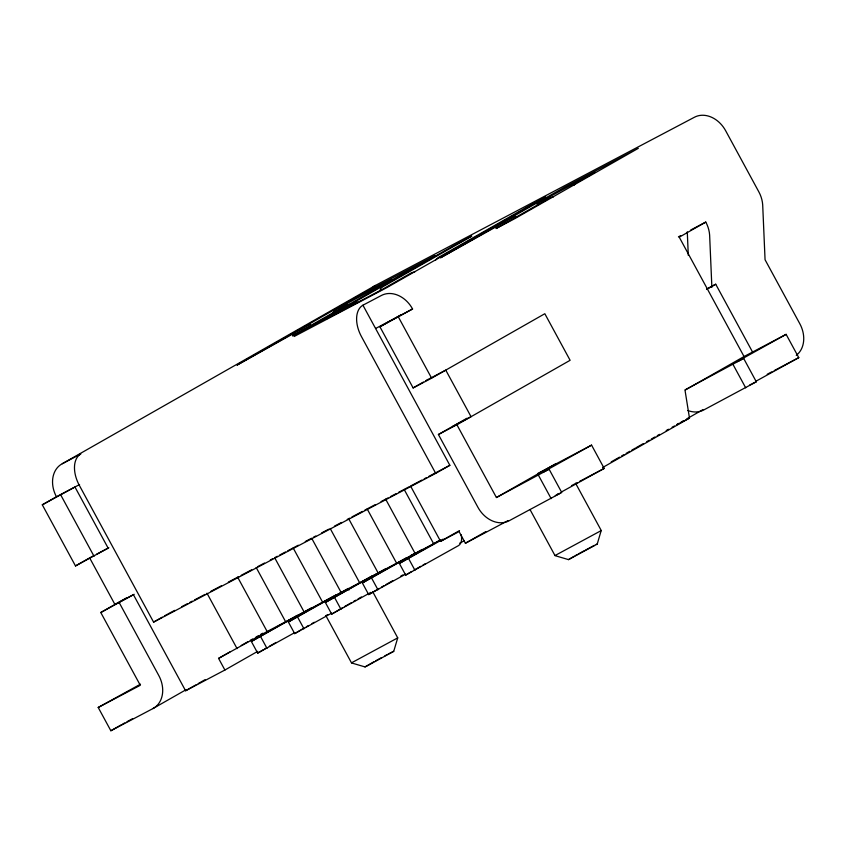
<?xml version="1.0" encoding="UTF-8"?>
<svg xmlns="http://www.w3.org/2000/svg" width="846" height="846" viewBox="0 0 846 846"><rect width="100%" height="100%" fill="white"/><g stroke="black" fill="none" stroke-linecap="round" stroke-linejoin="round"><path stroke-width="1.27" d="M325.922 615.761L351.534 662.947L365.017 666.912L367.894 665.495L393.728 651.325L397.726 637.873L372.716 591.724M530.051 509.62L555.039 555.653L568.512 559.618L596.261 544.634L597.234 544.031L601.22 530.463L575.597 483.278M185.676 689.934L152.936 708.578L110.858 730.754L98.21 707.468L140.478 684.181M110.858 730.754L121.475 724.715M466.992 418.231L438.408 434.506L477.916 507.283A26.501 20.907 60.3 0 0 509.059 520.808L561.744 492.499L549.107 469.213L496.422 497.522L456.903 424.755L570.109 360.301L544.824 313.718L431.619 378.173L413.123 387.933L379.928 326.799L400.962 314.828M561.945 491.706L604.203 468.42L591.566 445.123L542.635 472.354L549.107 469.213M687.809 410.5A26.501 20.907 60.3 0 0 703.629 410.035L756.324 381.81L743.666 358.429L685.207 389.795M756.504 380.922L798.772 357.636L786.124 334.35L737.204 361.58L743.666 358.429M397.726 637.873L351.534 662.83M365.017 666.912L373.805 661.826M601.22 530.579L555.029 555.536M294.62 632.681L257.681 653.123L251.357 641.48L297.348 615.296M331.621 613.17L294.683 633.622L288.359 621.979L328.713 598.799M370.886 592.369L331.685 614.111L325.361 602.468L372.504 575.671M405.625 574.159L368.687 594.601L362.363 582.957L406.038 557.99M461.102 534.714A13.25 8.143 62.2 0 1 458.469 545.628L405.678 575.1L399.365 563.447L439.709 540.277M257.681 653.123L263.666 649.517M294.683 633.622L300.668 630.016M331.685 614.111L342.196 607.925M368.687 594.601L379.198 588.425M405.678 575.1L411.674 571.494M556.446 494.825L558.72 493.514M108.859 547.722L75.495 565.942L42.3 504.808L56.449 496.75A26.501 20.907 60.3 0 1 62.308 463.714L375.381 285.451L694.513 117.203A26.501 20.907 60.3 0 1 725.657 130.739L758.841 191.862A26.501 20.907 60.3 0 1 762.69 204.817L765.059 259.733L799.83 323.775A26.501 20.907 60.3 0 1 796.276 355.341M42.3 504.808L74.956 487L108.14 548.123L96.581 554.225M379.928 326.799L412.573 308.991A26.501 20.907 60.3 0 0 381.43 295.455L362.934 305.205A26.501 16.275 62.2 0 0 361.432 336.549L435.711 473.369L153.581 622.117L79.302 485.297A26.501 16.275 62.2 0 1 80.804 453.953L62.308 463.714M75.495 565.942L89.211 558.127M413.123 387.933L423.412 382.075M425.697 380.774L427.981 379.463M678.439 236.869L680.649 235.611M711.877 287.333L709.625 235.029A26.501 20.907 60.3 0 0 705.776 222.075L679.253 237.187L744.046 356.536L685.006 390.154L689.479 418.093L602.574 467.574M98.21 707.468L140.288 685.281L100.78 612.515L127.08 597.54M100.78 612.515L134.144 594.294M706.6 289.427L715.727 284.224L752.792 352.486M153.581 622.117L162.295 617.157M164.473 615.92L167.73 614.059M435.711 473.369L449.861 465.311L362.934 305.205M496.422 497.522L555.462 463.904M94.266 555.441L89.644 557.884L114.929 604.456L133.425 594.706L185.591 690.759L224.899 670.032L218.575 658.389L229.911 651.938M241.237 645.487L248.037 641.617M250.3 640.327L252.573 639.037M255.968 637.101L258.242 635.811M260.505 634.521L262.768 633.231M218.575 658.389L267.146 631.518L440.586 540.076M311.222 607.978L251.357 641.48M385.226 568.967L325.361 602.468M422.228 549.456L362.363 582.957M443.093 539.135L399.365 563.447M410.479 485.9L440.576 541.345L459.515 530.569M185.591 690.759L195.891 684.89M198.186 683.589L205.06 679.676M224.899 670.032L257.755 651.325M264.798 648.882L267.061 647.592M269.324 646.302L276.124 642.431M301.8 629.371L304.063 628.081M306.326 626.791L308.589 625.501M311.994 623.565L314.257 622.275M325.573 615.835L327.836 614.545M344.459 606.635L351.249 602.775M353.522 601.485L355.785 600.195M358.048 598.905L361.443 596.969M381.461 587.135L383.724 585.844M385.988 584.554L392.777 580.684M400.708 576.179L402.971 574.889M413.937 570.204L420.726 566.334M422.989 565.043L425.252 563.753M440.576 541.345L459.082 531.595L465.406 543.238L485.794 531.626M508.15 520.554L465.406 543.238M611.235 461.863L619.526 457.136M621.546 455.994L623.84 454.683M626.125 453.382L629.815 451.278M631.856 450.114L635.536 448.031M636.435 447.513L643.309 443.6M646.746 441.644L649.252 440.216M651.325 439.032L654.973 436.959M657.257 435.658L659.542 434.358M666.214 430.551L668.509 429.25M676.525 424.681L678.82 423.381M681.115 422.08L683.399 420.769M686.836 418.812L702.867 409.686M574.032 556.351L568.512 559.618M288.359 621.979L348.224 588.478A13.25 8.143 62.2 0 1 348.986 590.032M575.121 555.748L577.31 554.542M122.575 724.113L124.774 722.907M375.635 660.832L381.239 657.776M578.22 554.035L580.049 553.041M127.016 721.68L132.611 718.656M580.959 552.533L584.734 550.482M585.654 549.995L594.347 545.384M384.888 655.819L387.077 654.656M56.449 496.75L79.577 484.557M375.582 328.502L412.573 308.991M690.748 230.006L705.776 222.075M427.272 379.875L445.768 370.125L471.053 416.697L452.557 426.447M706.653 289.015L715.727 284.224M438.408 434.506L456.903 424.755M168.904 613.445L174.731 610.368M181.721 606.677L187.558 603.61M189.885 602.384L192.222 601.146M194.548 599.92L205.039 594.389M210.866 591.312L221.366 585.781M228.357 582.101L238.847 576.56M241.184 575.333L251.674 569.802M257.501 566.725L264.502 563.045M270.329 559.967L272.655 558.741M274.992 557.514L277.319 556.277M279.656 555.05L285.483 551.973M287.809 550.746L298.31 545.215M305.3 541.525L311.127 538.458M313.464 537.231L315.791 535.994M321.617 532.927L328.618 529.236M334.445 526.159L341.446 522.479M347.272 519.402L349.599 518.175M351.936 516.938L362.426 511.407M364.753 510.18L375.254 504.65M381.081 501.572L388.071 497.892M390.408 496.655L396.235 493.588M398.561 492.361L409.062 486.82M411.389 485.593L421.879 480.063M424.216 478.836L426.543 477.609M428.88 476.372L449.861 465.311M744.046 356.536L786.124 334.35M537.919 473.411L591.566 445.123M329.718 598.228L336.655 594.569M410.659 555.558L414.128 553.728M767.216 374.27L771.89 371.806M774.227 370.58L798.772 357.636M672.136 427.23L674.452 426.014M676.758 424.798L689.479 418.093M459.695 543.185L464.369 540.721M571.484 485.667L577.321 482.59M579.658 481.353L604.203 468.42M388.166 654.074L393.728 651.325M752.062 383.798L756.313 381.715M560.56 493.049L555.283 495.64M749.842 384.867L751.037 384.306M596.24 544.422L597.234 544.031M733.07 364.563L745.707 387.849M538.5 475.336L551.148 498.632M398.424 317.049L431.619 378.173M404.166 489.443L433.649 543.735M385.67 499.193L415.143 553.485M408.607 558.572L414.931 570.215M367.175 508.954L396.647 563.246M348.668 518.704L378.151 572.996M371.606 578.082L377.929 589.725M330.173 528.454L359.645 582.746M311.666 538.215L341.15 592.507M334.614 597.593L340.927 609.236M293.171 547.965L322.643 602.257M274.664 557.715L304.148 612.007M297.612 617.094L303.936 628.737M256.169 567.476L285.652 621.768M237.673 577.226L267.146 631.518M260.61 636.604L266.934 648.248M206.974 593.194L237.081 648.639M60.796 495.058L93.991 556.182M119.275 602.754L158.794 675.531A26.501 20.907 60.3 0 1 152.936 708.578M687.28 231.836L688.295 255.365M414.677 272.01A26.501 16.275 62.2 0 0 410.585 273.3L382.286 289.417L326.778 318.678L355.077 302.572A26.501 16.275 62.2 0 1 357.033 301.715M435.658 260.071A26.501 16.275 62.2 0 1 438.894 257.184L527.333 206.836L545.818 197.086L386.633 287.725L294.133 336.497L453.319 245.858L471.814 236.097L383.375 286.456A26.501 16.275 62.2 0 0 380.15 289.332M370.633 292.409A26.501 16.275 62.2 0 1 373.869 289.533L391.55 279.466L336.867 309.044A26.501 16.275 62.2 0 0 332.415 313.898M310.524 324.304A26.501 16.275 62.2 0 0 308.568 325.15L237.007 365.123L360.819 294.62L434.823 255.608L311 326.101L292.505 335.862L345.57 305.649A26.501 16.275 62.2 0 1 349.662 304.349M373.075 286.931A26.501 20.907 60.3 0 1 375.381 285.451M553.157 197.065A26.501 16.275 62.2 0 0 549.065 198.355L496.01 228.568L514.505 218.807L638.318 148.314L564.324 187.336L440.502 257.829L512.073 217.866A26.501 16.275 62.2 0 1 516.166 216.565M574.138 185.115A26.501 16.275 62.2 0 1 577.374 182.239L595.055 172.172L540.372 201.75A26.501 16.275 62.2 0 0 537.136 204.626"/></g></svg>
